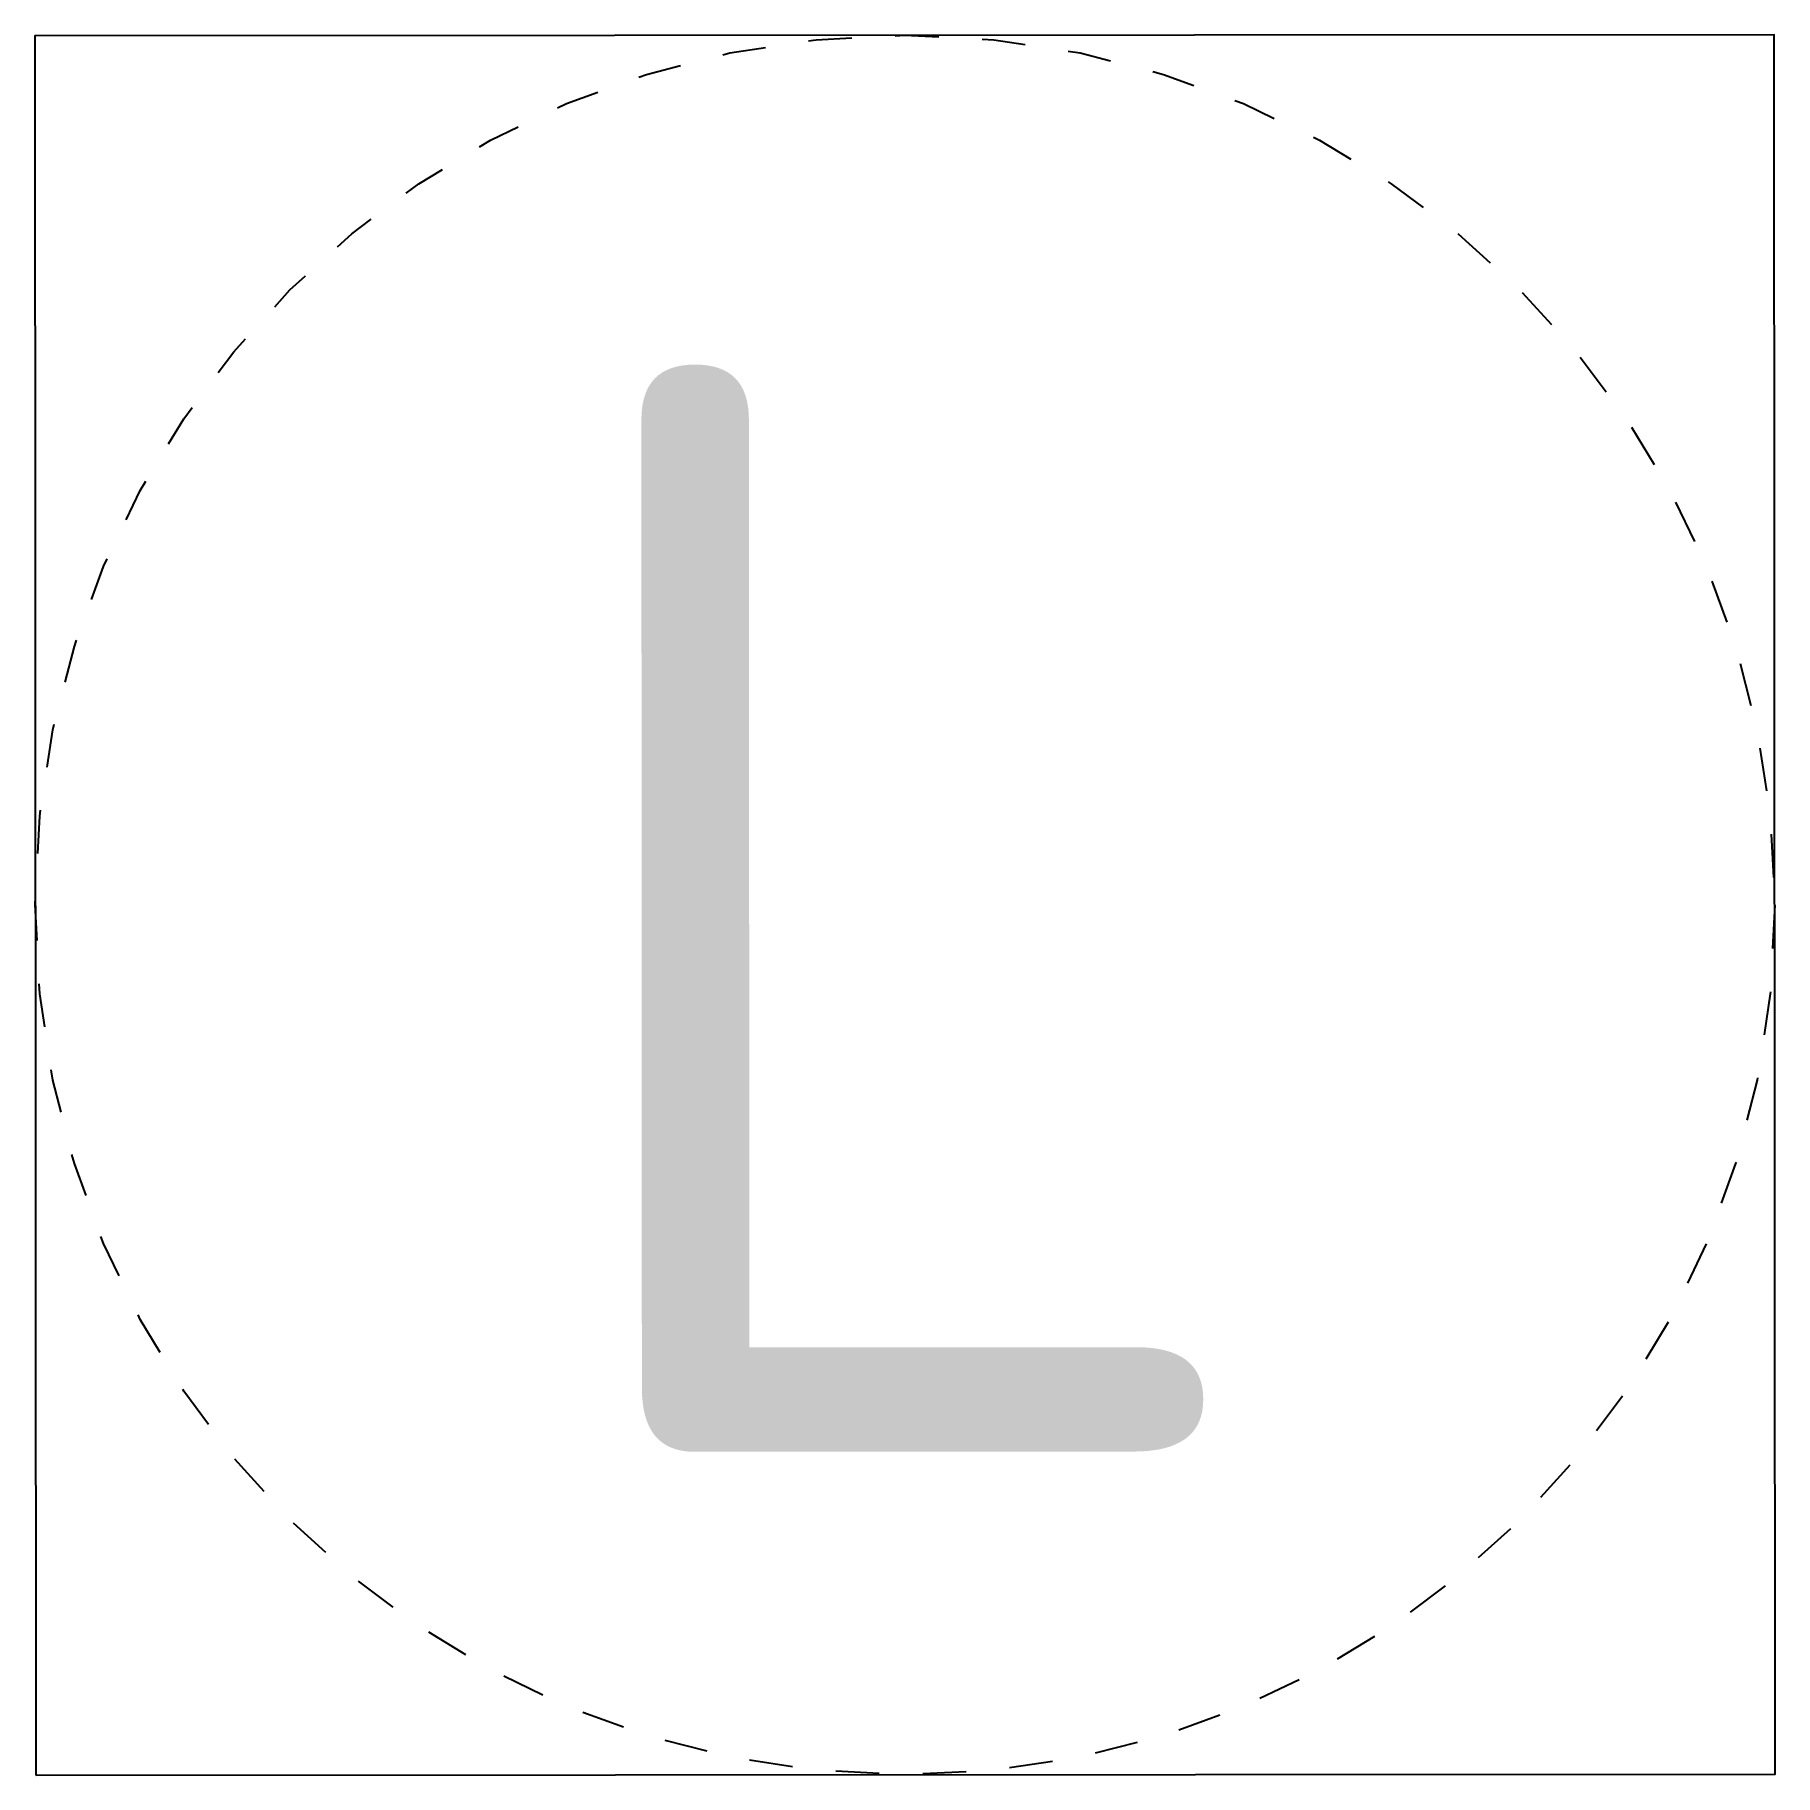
# Model space of a CAD drawing. Extents: x -2 to 2, y -2 to 2.
import ezdxf
from ezdxf.enums import TextEntityAlignment as Align

# ---------------------------------------------------------------- set-up
doc = ezdxf.new("R2010")
doc.units = 0
doc.header["$LTSCALE"] = 0.2
doc.linetypes.add('HIDDENX2', pattern=[0.75, 0.5, -0.25])
doc.styles.add('NLCS-ISO', font='NLCS-ISO.ttf')

msp = doc.modelspace()

# ---------------------------------------------------------------- linework, layer by layer
at = {"lineweight": -3, "flags": 128}
msp.add_lwpolyline([(-1.999, -2.001), (2.001, -1.999), (1.999, 2.001), (-2.001, 1.999)], close=True, dxfattribs=at)
at = {"linetype": 'HIDDENX2', "lineweight": -3, "ltscale": 0.25}
msp.add_circle((0, 0), 2, dxfattribs=at)

# ---------------------------------------------------------------- texts
at = {"ltscale": 0.1, "style": 'NLCS-ISO'}
msp.add_text('L', height=2.5, rotation=0.0285, dxfattribs=at).set_placement((-0.0028, -0.0071), align=Align.MIDDLE_CENTER)

doc.saveas('drawing.dxf')
